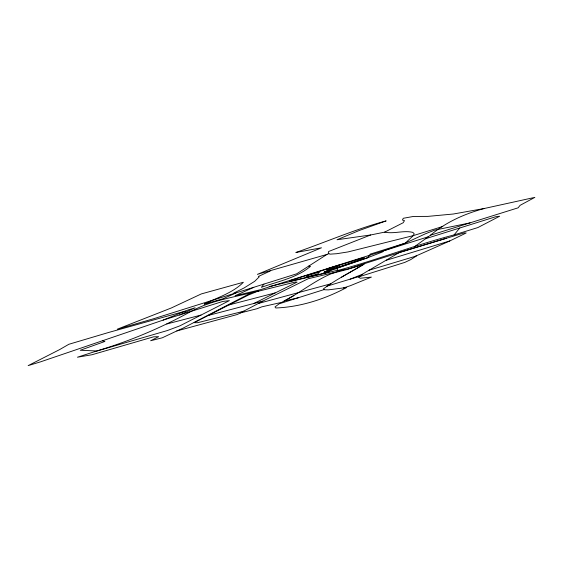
<?xml version="1.0" encoding="UTF-8"?>
<svg xmlns="http://www.w3.org/2000/svg" width="563" height="563" viewBox="0 0 563 563"><rect width="100%" height="100%" fill="white"/><g stroke="black" fill="none" stroke-linecap="round" stroke-linejoin="round"><path stroke-width="0.84" d="M370.665 234.968L337.012 239.761L359.236 230.499L386.155 220.893C355.197 229.197 326.012 242.097 295.864 252.491L321.487 247.797L257.375 274.364L326.976 254.427L328.876 253.646L328.271 253.35L328.581 251.527L370.665 234.968L384.663 232.132L403.185 222.744L404.487 220.64L402.411 220.02L403.284 218.289L413.39 216.445L427.852 216.389L453.314 214.017L484.201 208.514L534.85 197.374L520.078 205.347L518.129 207.817L430.392 235.257L414.424 246.735M263.977 284.118L261.38 287.327C278.016 281.394 296.666 277.96 310.487 266.348L308.869 266.01M367.498 257.692L336.646 268.22L337.765 270.458C376.928 259.958 414.79 245.074 454.081 234.919L459.739 228.008M313.324 275.779L313.661 275.406L309.833 276.609M324.858 273.034L327.708 269.966L333.402 268.016L334.668 266.658M367.343 257.854L369.933 255.067L370.018 254.173L405.276 243.153L425.396 233.8L434.636 230.14L470.042 222.899M243.955 311.184L197.458 322.733L194.136 322.669L248.656 294.942L258.713 290.853C236.284 297.025 212.596 299.776 191.87 311.001L190.871 311.494C161.687 327.483 131.095 340.601 99.172 350.221L96.857 350.967L80.199 350.277L104.922 341.438L102.698 340.875M430.392 235.257C446.009 222.132 464.623 213.799 484.201 208.514M343.458 287.974L350.263 285.722L371.39 277.102L360.13 278.256L358.54 276.933L365.176 272.485L399.498 252.407L464.278 232.878L466.199 232.976L449.781 240.957L415.163 256.355M298.355 297.743L284.16 301.015C305.343 289.987 323.901 272.513 348.258 268.917C380.933 258.241 413.742 248.03 446.684 238.205M326.976 254.427L296.68 273.808L153.819 318.686L117.364 329.165L171.265 307.996L201.294 293.928L243.378 282.26C232.765 293.034 217.466 297.44 204.249 304.119L223.089 298.742L235.932 292.964L233.539 293.21L244.089 287.953L254.68 281.331L259.149 276.933L258.361 276.475L270.226 271.007M324.077 289.586L279.241 303.774L274.99 306.934L275.8 307.989C300.536 307.004 324.914 299.101 346.717 287.482L328.398 289.875L324.675 289.797L323.479 288.833C336.012 279.466 350.292 272.52 363.649 264.399L346.878 269.557L331.213 273.59M364.479 263.92L341.396 277.249M293.858 295.575L281.774 302.338L261.802 306.842L257.038 308.714L240.331 312.958L237.368 314.478L176.782 330.96L162.32 337.786L150.631 340.749L158.646 336.667L153.622 336.822L91.959 354.746L77.462 357.209L94.31 351.784L167.401 330.53L179.871 325.85L229.373 300.621L222.737 301.458L163.094 320.115L40.606 361.826L28.15 365.626L59.572 349.623L68.848 344.282L108.821 332.409L185.375 311.107M332.663 272.9L308.193 278.734L262.787 301.128L240.331 312.958M251.274 292.816L183.003 328.166L176.782 330.96M253.899 303.464L297.081 282.126L295.406 282.007L258.227 291.275M179.618 314.984L195.122 307.806L188.415 309.84L163.094 320.115M253.829 287.32L235.123 295.73L260.247 289.748L428.239 236.791M326.829 286.201L350.186 279.142L362.706 274.139M358.54 276.933L404.79 262.407L410.631 259.677L416.472 255.961L369.117 270.205M336.695 268.319L365.324 258.642L382.481 251.957L383.551 250.802L405.276 243.153L413.305 235.615L414.192 233.722L412.799 232.364C403.509 230.126 393.819 234.159 384.663 232.132M425.501 238.74L495.51 216.797L499.648 216.234L477.903 227.551L454.081 234.919M442.807 226.46L413.305 235.615L348.061 251.921L336.646 253.716L329.932 254.159L328.271 253.35M386.38 260.233L449.781 240.957M350.186 279.142L359.152 276.524M258.67 303.394L330.727 283.836M208.204 315.47L262.787 301.128M229.035 304.907L275.117 292.908M166.754 323.999L201.012 315.076M337.666 270.261L269.205 286.588M290.628 280.437L289.762 281.373L326.244 272.71L329.341 271.739L331.452 269.445L363.128 258.628L364.268 257.39L290.628 280.437M307.447 275.652L305.653 277.601L317.968 273.745L319.763 271.795L307.447 275.652M324.752 271.619L323.852 272.598L336.167 268.741L337.068 267.77L324.752 271.619M327.441 268.699L326.547 269.677L338.863 265.82L339.763 264.842L327.441 268.699"/></g></svg>
